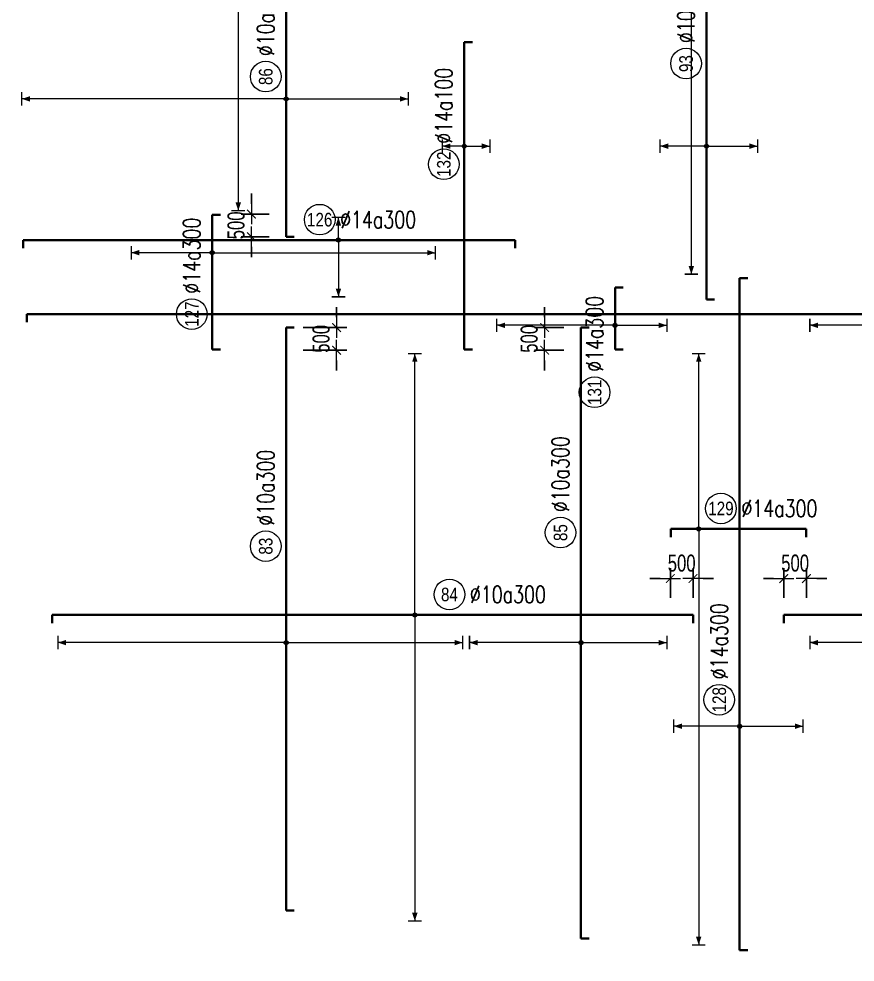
# Model space of a CAD drawing. Header units: millimetres. Extents: x -179076 to 505271, y -35502 to 114955.
# Drawn here: x 159116 to 177544, y 37214 to 58000 of the extents above; entities that cross this region are included whole.
import ezdxf
from ezdxf.enums import TextEntityAlignment as Align

# ---------------------------------------------------------------- set-up
doc = ezdxf.new("R2010")
doc.units = ezdxf.units.MM
doc.layers.get('0').update_dxf_attribs({"lineweight": 20})
doc.layers.get('Defpoints').update_dxf_attribs({"color": 151, "lineweight": 9})
for name, color, linetype, lineweight in [('NDC_S_DIM', 1, 'Continuous', 15), ('NDC_S_REBAR', 4, 'Continuous', 35), ('NDC_S_VN TEXT', 7, 'Continuous', 20)]:
    doc.layers.add(name, color=color, linetype=linetype, lineweight=lineweight)
doc.styles.add('ARIAL', font='arial.ttf', dxfattribs={"width": 0.8})
doc.styles.add('NDC_DIM', font='', dxfattribs={"width": 0.75})
doc.styles.add('NDC_EN TXT', font='romans.shx', dxfattribs={"width": 0.8})
doc.styles.get('NDC_DIM').set_extended_font_data('Dotum')
doc.dimstyles.new('NDC_dim_150', dxfattribs={"dimscale": 150, "dimtxt": 2.5, "dimasz": 1.5, "dimexe": 1.5, "dimexo": 2.5, "dimgap": 1, "dimtad": 1, "dimdec": 0, "dimzin": 0, "dimdsep": 46, "dimtxsty": 'NDC_DIM', "dimblk": 'DIMMARK', "dimcen": 0.09, "dimdle": 1.2, "dimclrd": 1, "dimclre": 1, "dimclrt": 3, "dimadec": 0, "dimazin": 0, "dimtfac": 1, "dimtdec": 0, "dimtix": 1, "dimtofl": 0, "dimtmove": 0, "dimatfit": 3, "dimfxl": 8, "dimfxlon": 1, "dimtolj": 1, "dimtzin": 0, "dimarcsym": 0})

# ---------------------------------------------------------------- blocks, each defined once
blk = doc.blocks.new('DIMMARK')
at = {"layer": 'NDC_S_DIM', "color": 1}
blk.add_line((-1.5, 0), (1, 0), dxfattribs=at)
at = {"layer": 'NDC_S_DIM', "color": 2, "const_width": 0.1}
blk.add_lwpolyline([(-0.424, -0.424), (0.424, 0.424)], dxfattribs=at)
blk = doc.blocks.new('*D269')
at = {"layer": 'Defpoints', "color": 0, "transparency": 16777216}
for p in [(176472, 45667), (175972, 44866), (176472, 44866)]:
    blk.add_point(p, dxfattribs=at)
at = {"layer": 'NDC_S_DIM', "color": 1, "lineweight": -2, "transparency": 16777216}
for p, q in [((175972, 45241), (175972, 45892)), ((176472, 45241), (176472, 45892)), ((175747, 45667), (175522, 45667)), ((176697, 45667), (176922, 45667))]:
    blk.add_line(p, q, dxfattribs=at)
at = {"layer": 'NDC_S_DIM', "color": 1, "lineweight": -2, "transparency": 16777216, "xscale": 225, "yscale": 225, "zscale": 225}
blk.add_blockref('DIMMARK', (175972, 45667), dxfattribs=at)
at = {"layer": 'NDC_S_DIM', "color": 1, "lineweight": -2, "transparency": 16777216, "xscale": 225, "yscale": 225, "zscale": 225, "rotation": 180}
blk.add_blockref('DIMMARK', (176472, 45667), dxfattribs=at)
at = {"layer": 'NDC_S_DIM', "color": 3, "transparency": 16777216, "insert": (176222, 46005), "char_height": 375, "attachment_point": 5, "style": 'NDC_DIM'}
blk.add_mtext('\\A1;500', dxfattribs=at)
blk = doc.blocks.new('*D270')
at = {"layer": 'Defpoints', "color": 0, "transparency": 16777216}
for p in [(173472, 45667), (173472, 44866), (173972, 44866)]:
    blk.add_point(p, dxfattribs=at)
at = {"layer": 'NDC_S_DIM', "color": 1, "lineweight": -2, "transparency": 16777216}
for p, q in [((173472, 45241), (173472, 45892)), ((173972, 45241), (173972, 45892)), ((173247, 45667), (173022, 45667)), ((174197, 45667), (174422, 45667))]:
    blk.add_line(p, q, dxfattribs=at)
at = {"layer": 'NDC_S_DIM', "color": 1, "lineweight": -2, "transparency": 16777216, "xscale": 225, "yscale": 225, "zscale": 225}
blk.add_blockref('DIMMARK', (173472, 45667), dxfattribs=at)
at = {"layer": 'NDC_S_DIM', "color": 1, "lineweight": -2, "transparency": 16777216, "xscale": 225, "yscale": 225, "zscale": 225, "rotation": 180}
blk.add_blockref('DIMMARK', (173972, 45667), dxfattribs=at)
at = {"layer": 'NDC_S_DIM', "color": 3, "transparency": 16777216, "insert": (173722, 46005), "char_height": 375, "attachment_point": 5, "style": 'NDC_DIM'}
blk.add_mtext('\\A1;500', dxfattribs=at)
blk = doc.blocks.new('*D276')
at = {"layer": 'Defpoints', "color": 0, "transparency": 16777216}
for p in [(171502, 51199), (170701, 50699), (171502, 50699)]:
    blk.add_point(p, dxfattribs=at)
at = {"layer": 'NDC_S_DIM', "color": 1, "lineweight": -2, "transparency": 16777216}
for p, q in [((170701, 51424), (170701, 51649)), ((171127, 51199), (170476, 51199)), ((171127, 50699), (170476, 50699)), ((170701, 50474), (170701, 50249))]:
    blk.add_line(p, q, dxfattribs=at)
at = {"layer": 'NDC_S_DIM', "color": 1, "lineweight": -2, "transparency": 16777216, "xscale": 225, "yscale": 225, "zscale": 225}
for p, rotation in [((170701, 51199), 270), ((170701, 50699), 90)]:
    blk.add_blockref('DIMMARK', p, dxfattribs=dict(at, rotation=rotation))
at = {"layer": 'NDC_S_DIM', "color": 3, "transparency": 16777216, "insert": (170363, 50949), "char_height": 375, "attachment_point": 5, "rotation": 90, "style": 'NDC_DIM'}
blk.add_mtext('\\A1;500', dxfattribs=at)
blk = doc.blocks.new('*U341')
h = blk.add_hatch(color=6)
edge = h.paths.add_edge_path()
edge.add_arc((-2.99, 0), 0.3, 0, 360)
at = {"layer": 'NDC_S_DIM', "color": 8}
for q in [(-2.99, 38.39), (-2.99, -44.96)]:
    blk.add_line((-2.99, 0), q, dxfattribs=at)
for points in [[(-3.99, 38.39, 0.2, 0.2, 0), (-1.99, 38.39, 0, 0, 0)], [(-3.99, -44.96, 0.2, 0.2, 0), (-1.99, -44.96, 0, 0, 0)]]:
    blk.add_lwpolyline(points, format="xyseb", dxfattribs=at)
at = {"layer": 'NDC_S_DIM'}
blk.add_circle((2.1, 3), 2.25, dxfattribs=at)
at = {"layer": 'NDC_S_DIM', "color": 6}
blk.add_circle((-2.99, 0), 0.3, dxfattribs=at)
at = {"layer": 'NDC_S_DIM', "color": 8}
for points in [[(-3.39, 37.19), (-2.99, 38.39), (-2.59, 37.19)], [(-3.39, -43.76), (-2.99, -44.96), (-2.59, -43.76)]]:
    blk.add_solid(points, dxfattribs=at)
at = {"layer": 'NDC_S_REBAR'}
for p, q in [((0, 0), (-56.25, 0)), ((-56.25, 0), (-56.25, -1.2)), ((0, 0), (37.88, 0)), ((37.88, 0), (37.88, -1.2)), ((-56.25, -1.2), (-56.25, -1.2)), ((37.88, -1.2), (37.88, -1.2))]:
    blk.add_line(p, q, dxfattribs=at)
at = {"layer": 'NDC_S_VN TEXT', "color": 3, "style": 'NDC_EN TXT', "width": 0.75}
blk.add_attdef('DKT', (5.1, 1.75), '', height=2.5, dxfattribs=at)
at = {"layer": 'NDC_S_VN TEXT', "style": 'ARIAL', "width": 0.8}
blk.add_attdef('KHT', text='', height=2, dxfattribs=at).set_placement((2.1, 3), align=Align.MIDDLE_CENTER)
blk = doc.blocks.new('*U340')
h = blk.add_hatch(color=6)
edge = h.paths.add_edge_path()
edge.add_arc((-7.93, 0), 0.3, 0, 360)
at = {"layer": 'NDC_S_DIM', "color": 8}
for q in [(-7.93, 38.39), (-7.93, -50.28)]:
    blk.add_line((-7.93, 0), q, dxfattribs=at)
for points in [[(-8.93, 38.39, 0.2, 0.2, 0), (-6.93, 38.39, 0, 0, 0)], [(-8.93, -50.28, 0.2, 0.2, 0), (-6.93, -50.28, 0, 0, 0)]]:
    blk.add_lwpolyline(points, format="xyseb", dxfattribs=at)
at = {"layer": 'NDC_S_DIM'}
blk.add_circle((-2.39, 3), 2.25, dxfattribs=at)
at = {"layer": 'NDC_S_DIM', "color": 6}
blk.add_circle((-7.93, 0), 0.3, dxfattribs=at)
at = {"layer": 'NDC_S_DIM', "color": 8}
for points in [[(-8.33, 37.19), (-7.93, 38.39), (-7.53, 37.19)], [(-8.33, -49.08), (-7.93, -50.28), (-7.53, -49.08)]]:
    blk.add_solid(points, dxfattribs=at)
at = {"layer": 'NDC_S_REBAR'}
for p, q in [((0, 0), (-26.16, 0)), ((-26.16, 0), (-26.16, -1.2)), ((0, 0), (20.5, 0)), ((20.5, 0), (20.5, -1.2)), ((-26.16, -1.2), (-26.16, -1.2)), ((20.5, -1.2), (20.5, -1.2))]:
    blk.add_line(p, q, dxfattribs=at)
at = {"layer": 'NDC_S_VN TEXT', "color": 3, "style": 'NDC_EN TXT', "width": 0.75}
blk.add_attdef('DKT', (0.61, 1.75), '', height=2.5, dxfattribs=at)
at = {"layer": 'NDC_S_VN TEXT', "style": 'ARIAL', "width": 0.8}
blk.add_attdef('KHT', text='', height=2, dxfattribs=at).set_placement((-2.39, 3), align=Align.MIDDLE_CENTER)
blk = doc.blocks.new('*U335')
h = blk.add_hatch(color=6)
edge = h.paths.add_edge_path()
edge.add_arc((4.7, 0), 0.3, 0, 360)
at = {"layer": 'NDC_S_DIM', "color": 8}
for q in [(4.7, 20.63), (4.7, -35.71)]:
    blk.add_line((4.7, 0), q, dxfattribs=at)
for points in [[(3.7, 20.63, 0.2, 0.2, 0), (5.7, 20.63, 0, 0, 0)], [(3.7, -35.71, 0.2, 0.2, 0), (5.7, -35.71, 0, 0, 0)]]:
    blk.add_lwpolyline(points, format="xyseb", dxfattribs=at)
at = {"layer": 'NDC_S_DIM'}
blk.add_circle((14.92, 3), 2.25, dxfattribs=at)
at = {"layer": 'NDC_S_DIM', "color": 6}
blk.add_circle((4.7, 0), 0.3, dxfattribs=at)
at = {"layer": 'NDC_S_DIM', "color": 8}
for points in [[(4.3, 19.43), (4.7, 20.63), (5.1, 19.43)], [(4.3, -34.51), (4.7, -35.71), (5.1, -34.51)]]:
    blk.add_solid(points, dxfattribs=at)
at = {"layer": 'NDC_S_REBAR'}
for p, q in [((0, 0), (-27.53, 0)), ((-27.53, 0), (-27.53, -1.2)), ((0, 0), (45.4, 0)), ((45.4, 0), (45.4, -1.2)), ((-27.53, -1.2), (-27.53, -1.2)), ((45.4, -1.2), (45.4, -1.2))]:
    blk.add_line(p, q, dxfattribs=at)
at = {"layer": 'NDC_S_VN TEXT', "color": 3, "style": 'NDC_EN TXT', "width": 0.75}
blk.add_attdef('DKT', (17.92, 1.75), '', height=2.5, dxfattribs=at)
at = {"layer": 'NDC_S_VN TEXT', "style": 'ARIAL', "width": 0.8}
blk.add_attdef('KHT', text='', height=2, dxfattribs=at).set_placement((14.92, 3), align=Align.MIDDLE_CENTER)
blk = doc.blocks.new('*U330')
h = blk.add_hatch(color=6)
edge = h.paths.add_edge_path()
edge.add_arc((-5.66, 0), 0.3, 0, 360)
at = {"layer": 'NDC_S_DIM', "color": 8}
for q in [(-5.66, 25.75), (-5.66, -61.12)]:
    blk.add_line((-5.66, 0), q, dxfattribs=at)
for points in [[(-6.66, 25.75, 0.2, 0.2, 0), (-4.66, 25.75, 0, 0, 0)], [(-6.66, -61.12, 0.2, 0.2, 0), (-4.66, -61.12, 0, 0, 0)]]:
    blk.add_lwpolyline(points, format="xyseb", dxfattribs=at)
at = {"layer": 'NDC_S_DIM'}
blk.add_circle((-2.39, 3), 2.25, dxfattribs=at)
at = {"layer": 'NDC_S_DIM', "color": 6}
blk.add_circle((-5.66, 0), 0.3, dxfattribs=at)
at = {"layer": 'NDC_S_DIM', "color": 8}
for points in [[(-6.06, 24.55), (-5.66, 25.75), (-5.26, 24.55)], [(-6.06, -59.92), (-5.66, -61.12), (-5.26, -59.92)]]:
    blk.add_solid(points, dxfattribs=at)
at = {"layer": 'NDC_S_REBAR'}
for p, q in [((0, 0), (-9.73, 0)), ((-9.73, 0), (-9.73, -1.2)), ((0, 0), (10.15, 0)), ((10.15, 0), (10.15, -1.2)), ((-9.73, -1.2), (-9.73, -1.2)), ((10.15, -1.2), (10.15, -1.2))]:
    blk.add_line(p, q, dxfattribs=at)
at = {"layer": 'NDC_S_VN TEXT', "color": 3, "style": 'NDC_EN TXT', "width": 0.75}
blk.add_attdef('DKT', (0.61, 1.75), '', height=2.5, dxfattribs=at)
at = {"layer": 'NDC_S_VN TEXT', "style": 'ARIAL', "width": 0.8}
blk.add_attdef('KHT', text='', height=2, dxfattribs=at).set_placement((-2.39, 3), align=Align.MIDDLE_CENTER)
blk = doc.blocks.new('*U321')
h = blk.add_hatch(color=6)
edge = h.paths.add_edge_path()
edge.add_arc((-5.66, 0), 0.3, 0, 360)
at = {"layer": 'NDC_S_DIM', "color": 8}
for q in [(-5.66, 16.37), (-5.66, -12.63)]:
    blk.add_line((-5.66, 0), q, dxfattribs=at)
for points in [[(-6.66, 16.37, 0.2, 0.2, 0), (-4.66, 16.37, 0, 0, 0)], [(-6.66, -12.63, 0.2, 0.2, 0), (-4.66, -12.63, 0, 0, 0)]]:
    blk.add_lwpolyline(points, format="xyseb", dxfattribs=at)
at = {"layer": 'NDC_S_DIM'}
blk.add_circle((10.5, 3), 2.25, dxfattribs=at)
at = {"layer": 'NDC_S_DIM', "color": 6}
blk.add_circle((-5.66, 0), 0.3, dxfattribs=at)
at = {"layer": 'NDC_S_DIM', "color": 8}
for points in [[(-6.06, 15.17), (-5.66, 16.37), (-5.26, 15.17)], [(-6.06, -11.43), (-5.66, -12.63), (-5.26, -11.43)]]:
    blk.add_solid(points, dxfattribs=at)
at = {"layer": 'NDC_S_REBAR'}
for p, q in [((0, 0), (-49.13, 0)), ((-49.13, 0), (-49.13, -1.2)), ((0, 0), (40.64, 0)), ((40.64, 0), (40.64, -1.2)), ((-49.13, -1.2), (-49.13, -1.2)), ((40.64, -1.2), (40.64, -1.2))]:
    blk.add_line(p, q, dxfattribs=at)
at = {"layer": 'NDC_S_VN TEXT', "color": 3, "style": 'NDC_EN TXT', "width": 0.75}
blk.add_attdef('DKT', (13.5, 1.75), '', height=2.5, dxfattribs=at)
at = {"layer": 'NDC_S_VN TEXT', "style": 'ARIAL', "width": 0.8}
blk.add_attdef('KHT', text='', height=2, dxfattribs=at).set_placement((10.5, 3), align=Align.MIDDLE_CENTER)
blk = doc.blocks.new('*U320')
h = blk.add_hatch(color=6)
edge = h.paths.add_edge_path()
edge.add_arc((-5.66, 0), 0.3, 0, 360)
at = {"layer": 'NDC_S_DIM', "color": 8}
for q in [(-5.66, 22.82), (-5.66, -16.18)]:
    blk.add_line((-5.66, 0), q, dxfattribs=at)
for points in [[(-6.66, 22.82, 0.2, 0.2, 0), (-4.66, 22.82, 0, 0, 0)], [(-6.66, -16.18, 0.2, 0.2, 0), (-4.66, -16.18, 0, 0, 0)]]:
    blk.add_lwpolyline(points, format="xyseb", dxfattribs=at)
at = {"layer": 'NDC_S_DIM'}
blk.add_circle((-2.39, 3), 2.25, dxfattribs=at)
at = {"layer": 'NDC_S_DIM', "color": 6}
blk.add_circle((-5.66, 0), 0.3, dxfattribs=at)
at = {"layer": 'NDC_S_DIM', "color": 8}
for points in [[(-6.06, 21.62), (-5.66, 22.82), (-5.26, 21.62)], [(-6.06, -14.98), (-5.66, -16.18), (-5.26, -14.98)]]:
    blk.add_solid(points, dxfattribs=at)
at = {"layer": 'NDC_S_REBAR'}
for p, q in [((0, 0), (-52.6, 0)), ((-52.6, 0), (-52.6, -1.2)), ((0, 0), (40.64, 0)), ((40.64, 0), (40.64, -1.2)), ((-52.6, -1.2), (-52.6, -1.2)), ((40.64, -1.2), (40.64, -1.2))]:
    blk.add_line(p, q, dxfattribs=at)
at = {"layer": 'NDC_S_VN TEXT', "color": 3, "style": 'NDC_EN TXT', "width": 0.75}
blk.add_attdef('DKT', (0.61, 1.75), '', height=2.5, dxfattribs=at)
at = {"layer": 'NDC_S_VN TEXT', "style": 'ARIAL', "width": 0.8}
blk.add_attdef('KHT', text='', height=2, dxfattribs=at).set_placement((-2.39, 3), align=Align.MIDDLE_CENTER)
blk = doc.blocks.new('*U312')
h = blk.add_hatch(color=6)
edge = h.paths.add_edge_path()
edge.add_arc((-26.39, 0), 0.3, 0, 360)
at = {"layer": 'NDC_S_DIM', "color": 8}
for q in [(-26.39, 9.68), (-26.39, -9.32)]:
    blk.add_line((-26.39, 0), q, dxfattribs=at)
for points in [[(-27.39, 9.68, 0.2, 0.2, 0), (-25.39, 9.68, 0, 0, 0)], [(-27.39, -9.32, 0.2, 0.2, 0), (-25.39, -9.32, 0, 0, 0)]]:
    blk.add_lwpolyline(points, format="xyseb", dxfattribs=at)
at = {"layer": 'NDC_S_DIM'}
blk.add_circle((-22.5, 3), 2.25, dxfattribs=at)
at = {"layer": 'NDC_S_DIM', "color": 6}
blk.add_circle((-26.39, 0), 0.3, dxfattribs=at)
at = {"layer": 'NDC_S_DIM', "color": 8}
for points in [[(-26.79, 8.48), (-26.39, 9.68), (-25.99, 8.48)], [(-26.79, -8.12), (-26.39, -9.32), (-25.99, -8.12)]]:
    blk.add_solid(points, dxfattribs=at)
at = {"layer": 'NDC_S_REBAR'}
for p, q in [((0, 0), (-59.28, 0)), ((-59.28, 0), (-59.28, -1.2)), ((0, 0), (39.42, 0)), ((39.42, 0), (39.42, -1.2)), ((-59.28, -1.2), (-59.28, -1.2)), ((39.42, -1.2), (39.42, -1.2))]:
    blk.add_line(p, q, dxfattribs=at)
at = {"layer": 'NDC_S_VN TEXT', "color": 3, "style": 'NDC_EN TXT', "width": 0.75}
blk.add_attdef('DKT', (-19.5, 1.75), '', height=2.5, dxfattribs=at)
at = {"layer": 'NDC_S_VN TEXT', "style": 'ARIAL', "width": 0.8}
blk.add_attdef('KHT', text='', height=2, dxfattribs=at).set_placement((-22.5, 3), align=Align.MIDDLE_CENTER)
blk = doc.blocks.new('*U299')
h = blk.add_hatch(color=6)
edge = h.paths.add_edge_path()
edge.add_arc((-1.02, 0), 0.3, 0, 360)
at = {"layer": 'NDC_S_DIM', "color": 8}
for q in [(-1.02, 17.37), (-1.02, -7.63)]:
    blk.add_line((-1.02, 0), q, dxfattribs=at)
for points in [[(-2.02, 17.37, 0.2, 0.2, 0), (-0.02, 17.37, 0, 0, 0)], [(-2.02, -7.63, 0.2, 0.2, 0), (-0.02, -7.63, 0, 0, 0)]]:
    blk.add_lwpolyline(points, format="xyseb", dxfattribs=at)
at = {"layer": 'NDC_S_DIM'}
blk.add_circle((-10.86, 3), 2.25, dxfattribs=at)
at = {"layer": 'NDC_S_DIM', "color": 6}
blk.add_circle((-1.02, 0), 0.3, dxfattribs=at)
at = {"layer": 'NDC_S_DIM', "color": 8}
for points in [[(-1.42, 16.17), (-1.02, 17.37), (-0.62, 16.17)], [(-1.42, -6.43), (-1.02, -7.63), (-0.62, -6.43)]]:
    blk.add_solid(points, dxfattribs=at)
at = {"layer": 'NDC_S_REBAR'}
for p, q in [((0, 0), (-4.57, 0)), ((-4.57, 0), (-4.57, -1.2)), ((0, 0), (4.56, 0)), ((4.56, 0), (4.56, -1.2)), ((-4.57, -1.2), (-4.57, -1.2)), ((4.56, -1.2), (4.56, -1.2))]:
    blk.add_line(p, q, dxfattribs=at)
at = {"layer": 'NDC_S_VN TEXT', "color": 3, "style": 'NDC_EN TXT', "width": 0.75}
blk.add_attdef('DKT', (-7.86, 1.75), '', height=2.5, dxfattribs=at)
at = {"layer": 'NDC_S_VN TEXT', "style": 'ARIAL', "width": 0.8}
blk.add_attdef('KHT', text='', height=2, dxfattribs=at).set_placement((-10.86, 3), align=Align.MIDDLE_CENTER)
blk = doc.blocks.new('*U298')
h = blk.add_hatch(color=6)
edge = h.paths.add_edge_path()
edge.add_arc((-1.02, 0), 0.3, 0, 360)
at = {"layer": 'NDC_S_DIM', "color": 8}
for q in [(-1.02, 15.92), (-1.02, -23.08)]:
    blk.add_line((-1.02, 0), q, dxfattribs=at)
for points in [[(-2.02, 15.92, 0.2, 0.2, 0), (-0.02, 15.92, 0, 0, 0)], [(-2.02, -23.08, 0.2, 0.2, 0), (-0.02, -23.08, 0, 0, 0)]]:
    blk.add_lwpolyline(points, format="xyseb", dxfattribs=at)
at = {"layer": 'NDC_S_DIM'}
blk.add_circle((1.87, 3), 2.25, dxfattribs=at)
at = {"layer": 'NDC_S_DIM', "color": 6}
blk.add_circle((-1.02, 0), 0.3, dxfattribs=at)
at = {"layer": 'NDC_S_DIM', "color": 8}
for points in [[(-1.42, 14.72), (-1.02, 15.92), (-0.62, 14.72)], [(-1.42, -21.88), (-1.02, -23.08), (-0.62, -21.88)]]:
    blk.add_solid(points, dxfattribs=at)
at = {"layer": 'NDC_S_REBAR'}
for p, q in [((0, 0), (-4.57, 0)), ((-4.57, 0), (-4.57, -1.2)), ((0, 0), (5.9, 0)), ((5.9, 0), (5.9, -1.2)), ((-4.57, -1.2), (-4.57, -1.2)), ((5.9, -1.2), (5.9, -1.2))]:
    blk.add_line(p, q, dxfattribs=at)
at = {"layer": 'NDC_S_VN TEXT', "color": 3, "style": 'NDC_EN TXT', "width": 0.75}
blk.add_attdef('DKT', (4.87, 1.75), '', height=2.5, dxfattribs=at)
at = {"layer": 'NDC_S_VN TEXT', "style": 'ARIAL', "width": 0.8}
blk.add_attdef('KHT', text='', height=2, dxfattribs=at).set_placement((1.87, 3), align=Align.MIDDLE_CENTER)
blk = doc.blocks.new('*U295')
at = {"layer": 'NDC_S_REBAR'}
for p, q in [((0, 0), (-107.86, 0)), ((-107.86, 0), (-107.86, -1.2)), ((0, 0), (281.19, 0)), ((-107.86, -1.2), (-107.86, -1.2))]:
    blk.add_line(p, q, dxfattribs=at)
at = {"layer": 'NDC_S_VN TEXT', "style": 'ARIAL', "width": 0.8}
blk.add_attdef('KHT', text='', height=2, dxfattribs=at).set_placement((35.24, -3.03), align=Align.MIDDLE_CENTER)
at = {"layer": 'NDC_S_VN TEXT', "color": 3, "style": 'NDC_EN TXT', "width": 0.75}
blk.add_attdef('DKT', (38.24, -4.28), '', height=2.5, dxfattribs=at)
blk = doc.blocks.new('*U289')
h = blk.add_hatch(color=6)
edge = h.paths.add_edge_path()
edge.add_arc((-5.86, 0), 0.3, 0, 360)
at = {"layer": 'NDC_S_DIM', "color": 8}
for q in [(-5.86, 26.81), (-5.86, -48.19)]:
    blk.add_line((-5.86, 0), q, dxfattribs=at)
for points in [[(-6.86, 26.81, 0.2, 0.2, 0), (-4.86, 26.81, 0, 0, 0)], [(-6.86, -48.19, 0.2, 0.2, 0), (-4.86, -48.19, 0, 0, 0)]]:
    blk.add_lwpolyline(points, format="xyseb", dxfattribs=at)
at = {"layer": 'NDC_S_DIM'}
blk.add_circle((-8.54, 3), 2.25, dxfattribs=at)
at = {"layer": 'NDC_S_DIM', "color": 6}
blk.add_circle((-5.86, 0), 0.3, dxfattribs=at)
at = {"layer": 'NDC_S_DIM', "color": 8}
for points in [[(-6.26, 25.61), (-5.86, 26.81), (-5.46, 25.61)], [(-6.26, -46.99), (-5.86, -48.19), (-5.46, -46.99)]]:
    blk.add_solid(points, dxfattribs=at)
at = {"layer": 'NDC_S_REBAR'}
for p, q in [((0, 0), (-12.82, 0)), ((-12.82, 0), (-12.82, -1.2)), ((0, 0), (6.25, 0)), ((6.25, 0), (6.25, -1.2)), ((-12.82, -1.2), (-12.82, -1.2)), ((6.25, -1.2), (6.25, -1.2))]:
    blk.add_line(p, q, dxfattribs=at)
at = {"layer": 'NDC_S_VN TEXT', "color": 3, "style": 'NDC_EN TXT', "width": 0.75}
blk.add_attdef('DKT', (-5.54, 1.75), '', height=2.5, dxfattribs=at)
at = {"layer": 'NDC_S_VN TEXT', "style": 'ARIAL', "width": 0.8}
blk.add_attdef('KHT', text='', height=2, dxfattribs=at).set_placement((-8.54, 3), align=Align.MIDDLE_CENTER)
blk = doc.blocks.new('*U288')
h = blk.add_hatch(color=6)
edge = h.paths.add_edge_path()
edge.add_arc((-5.86, 0), 0.3, 0, 360)
at = {"layer": 'NDC_S_DIM', "color": 8}
for q in [(-5.86, 6.81), (-5.86, -7.52)]:
    blk.add_line((-5.86, 0), q, dxfattribs=at)
for points in [[(-6.86, 6.81, 0.2, 0.2, 0), (-4.86, 6.81, 0, 0, 0)], [(-6.86, -7.52, 0.2, 0.2, 0), (-4.86, -7.52, 0, 0, 0)]]:
    blk.add_lwpolyline(points, format="xyseb", dxfattribs=at)
at = {"layer": 'NDC_S_DIM'}
blk.add_circle((6.27, 3), 2.25, dxfattribs=at)
at = {"layer": 'NDC_S_DIM', "color": 6}
blk.add_circle((-5.86, 0), 0.3, dxfattribs=at)
at = {"layer": 'NDC_S_DIM', "color": 8}
for points in [[(-6.26, 5.61), (-5.86, 6.81), (-5.46, 5.61)], [(-6.26, -6.32), (-5.86, -7.52), (-5.46, -6.32)]]:
    blk.add_solid(points, dxfattribs=at)
at = {"layer": 'NDC_S_REBAR'}
for p, q in [((0, 0), (-28.4, 0)), ((-28.4, 0), (-28.4, -1.2)), ((0, 0), (54.07, 0)), ((54.07, 0), (54.07, -1.2)), ((-28.4, -1.2), (-28.4, -1.2)), ((54.07, -1.2), (54.07, -1.2))]:
    blk.add_line(p, q, dxfattribs=at)
at = {"layer": 'NDC_S_VN TEXT', "color": 3, "style": 'NDC_EN TXT', "width": 0.75}
blk.add_attdef('DKT', (9.27, 1.75), '', height=2.5, dxfattribs=at)
at = {"layer": 'NDC_S_VN TEXT', "style": 'ARIAL', "width": 0.8}
blk.add_attdef('KHT', text='', height=2, dxfattribs=at).set_placement((6.27, 3), align=Align.MIDDLE_CENTER)
blk = doc.blocks.new('*U286')
h = blk.add_hatch(color=6)
edge = h.paths.add_edge_path()
edge.add_arc((-5.66, 0), 0.3, 0, 360)
at = {"layer": 'NDC_S_DIM', "color": 8}
for q in [(-5.66, 33.52), (-5.66, -25.94)]:
    blk.add_line((-5.66, 0), q, dxfattribs=at)
for points in [[(-6.66, 33.52, 0.2, 0.2, 0), (-4.66, 33.52, 0, 0, 0)], [(-6.66, -25.94, 0.2, 0.2, 0), (-4.66, -25.94, 0, 0, 0)]]:
    blk.add_lwpolyline(points, format="xyseb", dxfattribs=at)
at = {"layer": 'NDC_S_DIM'}
blk.add_circle((8.51, 3), 2.25, dxfattribs=at)
at = {"layer": 'NDC_S_DIM', "color": 6}
blk.add_circle((-5.66, 0), 0.3, dxfattribs=at)
at = {"layer": 'NDC_S_DIM', "color": 8}
for points in [[(-6.06, 32.32), (-5.66, 33.52), (-5.26, 32.32)], [(-6.06, -24.74), (-5.66, -25.94), (-5.26, -24.74)]]:
    blk.add_solid(points, dxfattribs=at)
at = {"layer": 'NDC_S_REBAR'}
for p, q in [((0, 0), (-45.02, 0)), ((-45.02, 0), (-45.02, -1.2)), ((0, 0), (40.64, 0)), ((40.64, 0), (40.64, -1.2)), ((-45.02, -1.2), (-45.02, -1.2)), ((40.64, -1.2), (40.64, -1.2))]:
    blk.add_line(p, q, dxfattribs=at)
at = {"layer": 'NDC_S_VN TEXT', "color": 3, "style": 'NDC_EN TXT', "width": 0.75}
blk.add_attdef('DKT', (11.51, 1.75), '', height=2.5, dxfattribs=at)
at = {"layer": 'NDC_S_VN TEXT', "style": 'ARIAL', "width": 0.8}
blk.add_attdef('KHT', text='', height=2, dxfattribs=at).set_placement((8.51, 3), align=Align.MIDDLE_CENTER)
blk = doc.blocks.new('*U284')
h = blk.add_hatch(color=6)
edge = h.paths.add_edge_path()
edge.add_arc((-5.66, 0), 0.3, 0, 360)
at = {"layer": 'NDC_S_DIM', "color": 8}
for q in [(-5.66, 38.84), (-5.66, -17.94)]:
    blk.add_line((-5.66, 0), q, dxfattribs=at)
for points in [[(-6.66, 38.84, 0.2, 0.2, 0), (-4.66, 38.84, 0, 0, 0)], [(-6.66, -17.94, 0.2, 0.2, 0), (-4.66, -17.94, 0, 0, 0)]]:
    blk.add_lwpolyline(points, format="xyseb", dxfattribs=at)
at = {"layer": 'NDC_S_DIM'}
blk.add_circle((-2.39, 3), 2.25, dxfattribs=at)
at = {"layer": 'NDC_S_DIM', "color": 6}
blk.add_circle((-5.66, 0), 0.3, dxfattribs=at)
at = {"layer": 'NDC_S_DIM', "color": 8}
for points in [[(-6.06, 37.64), (-5.66, 38.84), (-5.26, 37.64)], [(-6.06, -16.74), (-5.66, -17.94), (-5.26, -16.74)]]:
    blk.add_solid(points, dxfattribs=at)
at = {"layer": 'NDC_S_REBAR'}
for p, q in [((0, 0), (-25.91, 0)), ((-25.91, 0), (-25.91, -1.2)), ((0, 0), (38.09, 0)), ((38.09, 0), (38.09, -1.2)), ((-25.91, -1.2), (-25.91, -1.2)), ((38.09, -1.2), (38.09, -1.2))]:
    blk.add_line(p, q, dxfattribs=at)
at = {"layer": 'NDC_S_VN TEXT', "color": 3, "style": 'NDC_EN TXT', "width": 0.75}
blk.add_attdef('DKT', (0.61, 1.75), '', height=2.5, dxfattribs=at)
at = {"layer": 'NDC_S_VN TEXT', "style": 'ARIAL', "width": 0.8}
blk.add_attdef('KHT', text='', height=2, dxfattribs=at).set_placement((-2.39, 3), align=Align.MIDDLE_CENTER)
blk = doc.blocks.new('*U283')
h = blk.add_hatch(color=6)
edge = h.paths.add_edge_path()
edge.add_arc((-1.02, 0), 0.3, 0, 360)
at = {"layer": 'NDC_S_DIM', "color": 8}
for q in [(-1.02, 11.9), (-1.02, -32.8)]:
    blk.add_line((-1.02, 0), q, dxfattribs=at)
for points in [[(-2.02, 11.9, 0.2, 0.2, 0), (-0.02, 11.9, 0, 0, 0)], [(-2.02, -32.8, 0.2, 0.2, 0), (-0.02, -32.8, 0, 0, 0)]]:
    blk.add_lwpolyline(points, format="xyseb", dxfattribs=at)
at = {"layer": 'NDC_S_DIM'}
blk.add_circle((-10.04, 3), 2.25, dxfattribs=at)
at = {"layer": 'NDC_S_DIM', "color": 6}
blk.add_circle((-1.02, 0), 0.3, dxfattribs=at)
at = {"layer": 'NDC_S_DIM', "color": 8}
for points in [[(-1.42, 10.7), (-1.02, 11.9), (-0.62, 10.7)], [(-1.42, -31.6), (-1.02, -32.8), (-0.62, -31.6)]]:
    blk.add_solid(points, dxfattribs=at)
at = {"layer": 'NDC_S_REBAR'}
for p, q in [((0, 0), (-15.24, 0)), ((-15.24, 0), (-15.24, -1.2)), ((0, 0), (4.56, 0)), ((4.56, 0), (4.56, -1.2)), ((-15.24, -1.2), (-15.24, -1.2)), ((4.56, -1.2), (4.56, -1.2))]:
    blk.add_line(p, q, dxfattribs=at)
at = {"layer": 'NDC_S_VN TEXT', "color": 3, "style": 'NDC_EN TXT', "width": 0.75}
blk.add_attdef('DKT', (-7.04, 1.75), '', height=2.5, dxfattribs=at)
at = {"layer": 'NDC_S_VN TEXT', "style": 'ARIAL', "width": 0.8}
blk.add_attdef('KHT', text='', height=2, dxfattribs=at).set_placement((-10.04, 3), align=Align.MIDDLE_CENTER)
blk = doc.blocks.new('*D248')
at = {"layer": 'Defpoints', "color": 0, "transparency": 16777216}
for p in [(164241, 53699), (165006, 53699), (165006, 53199)]:
    blk.add_point(p, dxfattribs=at)
at = {"layer": 'NDC_S_DIM', "color": 1, "lineweight": -2, "transparency": 16777216}
for p, q in [((164241, 53924), (164241, 54149)), ((164631, 53699), (164016, 53699)), ((164631, 53199), (164016, 53199)), ((164241, 52974), (164241, 52749))]:
    blk.add_line(p, q, dxfattribs=at)
at = {"layer": 'NDC_S_DIM', "color": 1, "lineweight": -2, "transparency": 16777216, "xscale": 225, "yscale": 225, "zscale": 225}
for p, rotation in [((164241, 53699), 270), ((164241, 53199), 90)]:
    blk.add_blockref('DIMMARK', p, dxfattribs=dict(at, rotation=rotation))
at = {"layer": 'NDC_S_DIM', "color": 3, "transparency": 16777216, "insert": (163903, 53449), "char_height": 375, "attachment_point": 5, "rotation": 90, "style": 'NDC_DIM'}
blk.add_mtext('\\A1;500', dxfattribs=at)
blk = doc.blocks.new('*D250')
at = {"layer": 'Defpoints', "color": 0, "transparency": 16777216}
for p in [(165006, 51199), (165006, 50699), (166116, 50699)]:
    blk.add_point(p, dxfattribs=at)
at = {"layer": 'NDC_S_DIM', "color": 1, "lineweight": -2, "transparency": 16777216}
for p, q in [((166116, 51424), (166116, 51649)), ((165381, 51199), (166341, 51199)), ((165381, 50699), (166341, 50699)), ((166116, 50474), (166116, 50249))]:
    blk.add_line(p, q, dxfattribs=at)
at = {"layer": 'NDC_S_DIM', "color": 1, "lineweight": -2, "transparency": 16777216, "xscale": 225, "yscale": 225, "zscale": 225}
for p, rotation in [((166116, 51199), 270), ((166116, 50699), 90)]:
    blk.add_blockref('DIMMARK', p, dxfattribs=dict(at, rotation=rotation))
at = {"layer": 'NDC_S_DIM', "color": 3, "transparency": 16777216, "insert": (165778, 50949), "char_height": 375, "attachment_point": 5, "rotation": 90, "style": 'NDC_DIM'}
blk.add_mtext('\\A1;500', dxfattribs=at)
blk = doc.blocks.new('*U281')
h = blk.add_hatch(color=6)
edge = h.paths.add_edge_path()
edge.add_arc((20.49, 0), 0.3, 0, 360)
at = {"layer": 'NDC_S_DIM', "color": 8}
for q in [(20.49, 3.33), (20.49, -8.34)]:
    blk.add_line((20.49, 0), q, dxfattribs=at)
for points in [[(19.49, 3.33, 0.2, 0.2, 0), (21.49, 3.33, 0, 0, 0)], [(19.49, -8.34, 0.2, 0.2, 0), (21.49, -8.34, 0, 0, 0)]]:
    blk.add_lwpolyline(points, format="xyseb", dxfattribs=at)
at = {"layer": 'NDC_S_DIM'}
blk.add_circle((17.74, 3), 2.25, dxfattribs=at)
at = {"layer": 'NDC_S_DIM', "color": 6}
blk.add_circle((20.49, 0), 0.3, dxfattribs=at)
at = {"layer": 'NDC_S_DIM', "color": 8}
for points in [[(20.09, 2.13), (20.49, 3.33), (20.89, 2.13)], [(20.09, -7.14), (20.49, -8.34), (20.89, -7.14)]]:
    blk.add_solid(points, dxfattribs=at)
at = {"layer": 'NDC_S_REBAR'}
for p, q in [((0, 0), (-25.81, 0)), ((-25.81, 0), (-25.81, -1.2)), ((0, 0), (46.48, 0)), ((46.48, 0), (46.48, -1.2)), ((-25.81, -1.2), (-25.81, -1.2)), ((46.48, -1.2), (46.48, -1.2))]:
    blk.add_line(p, q, dxfattribs=at)
at = {"layer": 'NDC_S_VN TEXT', "color": 3, "style": 'NDC_EN TXT', "width": 0.75}
blk.add_attdef('DKT', (20.74, 1.75), '', height=2.5, dxfattribs=at)
at = {"layer": 'NDC_S_VN TEXT', "style": 'ARIAL', "width": 0.8}
blk.add_attdef('KHT', text='', height=2, dxfattribs=at).set_placement((17.74, 3), align=Align.MIDDLE_CENTER)
blk = doc.blocks.new('*U280')
h = blk.add_hatch(color=6)
edge = h.paths.add_edge_path()
edge.add_arc((-5.86, 0), 0.3, 0, 360)
at = {"layer": 'NDC_S_DIM', "color": 8}
for q in [(-5.86, 3.22), (-5.86, -3.78)]:
    blk.add_line((-5.86, 0), q, dxfattribs=at)
for points in [[(-6.86, 3.22, 0.2, 0.2, 0), (-4.86, 3.22, 0, 0, 0)], [(-6.86, -3.78, 0.2, 0.2, 0), (-4.86, -3.78, 0, 0, 0)]]:
    blk.add_lwpolyline(points, format="xyseb", dxfattribs=at)
at = {"layer": 'NDC_S_DIM'}
blk.add_circle((-8.52, 3), 2.25, dxfattribs=at)
at = {"layer": 'NDC_S_DIM', "color": 6}
blk.add_circle((-5.86, 0), 0.3, dxfattribs=at)
at = {"layer": 'NDC_S_DIM', "color": 8}
for points in [[(-6.26, 2.02), (-5.86, 3.22), (-5.46, 2.02)], [(-6.26, -2.58), (-5.86, -3.78), (-5.46, -2.58)]]:
    blk.add_solid(points, dxfattribs=at)
at = {"layer": 'NDC_S_REBAR'}
for p, q in [((0, 0), (-35.73, 0)), ((-35.73, 0), (-35.73, -1.2)), ((0, 0), (9.41, 0)), ((9.41, 0), (9.41, -1.2)), ((-35.73, -1.2), (-35.73, -1.2)), ((9.41, -1.2), (9.41, -1.2))]:
    blk.add_line(p, q, dxfattribs=at)
at = {"layer": 'NDC_S_VN TEXT', "color": 3, "style": 'NDC_EN TXT', "width": 0.75}
blk.add_attdef('DKT', (-5.52, 1.75), '', height=2.5, dxfattribs=at)
at = {"layer": 'NDC_S_VN TEXT', "style": 'ARIAL', "width": 0.8}
blk.add_attdef('KHT', text='', height=2, dxfattribs=at).set_placement((-8.52, 3), align=Align.MIDDLE_CENTER)

msp = doc.modelspace()

# ---------------------------------------------------------------- block references
at = {"xscale": 150, "yscale": 150, "zscale": 150, "rotation": 90}
for name, p, values in [('*U288', (174267.9, 56074.2), {'KHT': '93', 'DKT': '%%C10a200'}), ('*U284', (165005.9, 57085.7), {'KHT': '86', 'DKT': '%%C10a300'}), ('*U280', (168930, 56074.2), {'KHT': '132', 'DKT': '%%C14a100'}), ('*U283', (163376.5, 52999.9), {'KHT': '127', 'DKT': '%%c14a300'}), ('*U298', (178934.2, 51399.9), {'KHT': '136', 'DKT': '%%c14a300'}), ('*U312', (174999, 46371), {'KHT': '128', 'DKT': '%%c14a300'}), ('*U299', (172252.8, 51399.9), {'KHT': '131', 'DKT': '%%c14a300'}), ('*U286', (165005.9, 45103.6), {'KHT': '83', 'DKT': '%%C10a300'}), ('*U321', (171501.8, 45103.6), {'KHT': '85', 'DKT': '%%C10a300'}), ('*U320', (179970, 45103.6), {'KHT': '89', 'DKT': '%%C10a300'})]:
    msp.add_blockref(name, p, dxfattribs=at).add_auto_attribs(values)
at = {"xscale": 150, "yscale": 150, "zscale": 150}
for name, p, values in [('*U289', (174813.3, 59602.4), {'KHT': '96', 'DKT': '%%C10a200'}), ('*U335', (163246.6, 59130.8), {'KHT': '130', 'DKT': '%%C14a150'}), ('*U281', (163084.2, 53125.4), {'KHT': '126', 'DKT': '%%c14a300'}), ('*U341', (168289.8, 44865.8), {'KHT': '84', 'DKT': '%%C10a300'}), ('*U330', (174945.8, 46761.2), {'KHT': '129', 'DKT': '%%c14a300'}), ('*U340', (179896, 44865.8), {'KHT': '87', 'DKT': '%%C10a300'})]:
    msp.add_blockref(name, p, dxfattribs=at).add_auto_attribs(values)
msp.add_blockref('*U295', (175471.4, 51494.3), dxfattribs=at)

# ---------------------------------------------------------------- dimensions: what is measured, and where the dimension line sits
at = {"layer": 'NDC_S_DIM'}
for base, p1, p2, picture, middle in [((164241, 53699.2), (165005.9, 53199.2), (165005.9, 53699.2), '*D248', (163903.3, 53449.2)), ((166116.2, 50699.2), (165005.9, 51199.2), (165005.9, 50699.2), '*D250', (165778.4, 50949.2)), ((170700.8, 50699.2), (171501.8, 51199.2), (171501.8, 50699.2), '*D276', (170363, 50949.2))]:
    dim = msp.add_linear_dim(base=base, p1=p1, p2=p2, angle=90, dimstyle='NDC_dim_150', dxfattribs=at)
    dim.commit()
    dim.dimension.update_dxf_attribs({"geometry": picture, "text_midpoint": middle})
for base, p1, p2, picture, middle in [((173471.7, 45667), (173971.7, 44865.8), (173471.7, 44865.8), '*D270', (173721.7, 46004.7)), ((176471.7, 45667), (175971.7, 44865.8), (176471.7, 44865.8), '*D269', (176221.7, 46004.7))]:
    dim = msp.add_linear_dim(base=base, p1=p1, p2=p2, dimstyle='NDC_dim_150', dxfattribs=at)
    dim.commit()
    dim.dimension.update_dxf_attribs({"geometry": picture, "text_midpoint": middle})

doc.saveas('drawing.dxf')
